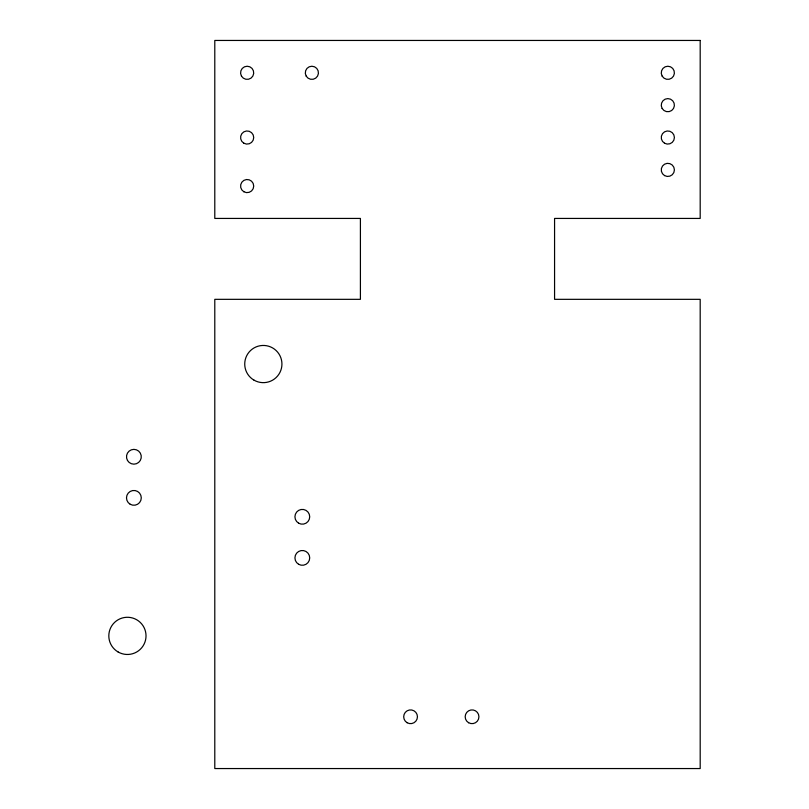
<?xml version="1.0" encoding="UTF-8"?>
<svg xmlns="http://www.w3.org/2000/svg" width="809" height="809" viewBox="0 0 809 809"><rect width="100%" height="100%" fill="white"/><g stroke="black" fill="none" stroke-linecap="round" stroke-linejoin="round"><path stroke-width="1.21" d="M700.189 40.45L214.79 40.45L214.79 218.43L360.409 218.43L360.409 299.33L214.79 299.33L214.79 768.55L700.189 768.55L700.189 299.33L554.569 299.33L554.569 218.43L700.189 218.43L700.189 40.45M241.456 76.097A6.573 6.573 0 0 0 252.843 76.097A6.573 6.573 0 0 0 247.149 66.237A6.573 6.573 0 0 0 241.456 76.097M254.026 380.159A18.607 18.607 0 0 0 281.937 364.05A18.607 18.607 0 0 0 254.026 347.941A18.607 18.607 0 0 0 254.026 380.159M407.129 722.73A6.877 6.877 0 0 0 417.444 716.774A6.877 6.877 0 0 0 407.129 710.818A6.877 6.877 0 0 0 407.129 722.73M118.114 651.983A18.607 18.607 0 0 0 146.024 635.874A18.607 18.607 0 0 0 118.114 619.765A18.607 18.607 0 0 0 118.114 651.983M468.613 722.73A6.877 6.877 0 0 0 478.928 716.774A6.877 6.877 0 0 0 468.613 710.818A6.877 6.877 0 0 0 468.613 722.73M298.622 564.288A7.392 7.392 0 0 0 309.716 557.886A7.392 7.392 0 0 0 298.622 551.485A7.392 7.392 0 0 0 298.622 564.288M298.622 523.19A7.392 7.392 0 0 0 309.716 516.789A7.392 7.392 0 0 0 298.622 510.388A7.392 7.392 0 0 0 298.622 523.19M130.188 504.26A7.392 7.392 0 0 0 141.282 497.859A7.392 7.392 0 0 0 130.188 491.457A7.392 7.392 0 0 0 130.188 504.26M127.488 460.463A7.392 7.392 0 0 0 140.291 460.463A7.392 7.392 0 0 0 133.889 449.369A7.392 7.392 0 0 0 127.488 460.463M662.136 108.457A6.573 6.573 0 0 0 673.523 108.457A6.573 6.573 0 0 0 667.829 98.597A6.573 6.573 0 0 0 662.136 108.457M662.136 76.097A6.573 6.573 0 0 0 673.523 76.097A6.573 6.573 0 0 0 667.829 66.237A6.573 6.573 0 0 0 662.136 76.097M306.176 76.097A6.573 6.573 0 0 0 317.563 76.097A6.573 6.573 0 0 0 311.869 66.237A6.573 6.573 0 0 0 306.176 76.097M664.543 175.583A6.573 6.573 0 0 0 674.403 169.89A6.573 6.573 0 0 0 664.543 164.197A6.573 6.573 0 0 0 664.543 175.583M664.543 143.223A6.573 6.573 0 0 0 674.403 137.53A6.573 6.573 0 0 0 664.543 131.837A6.573 6.573 0 0 0 664.543 143.223M243.863 191.763A6.573 6.573 0 0 0 253.723 186.07A6.573 6.573 0 0 0 243.863 180.377A6.573 6.573 0 0 0 243.863 191.763M243.863 143.223A6.573 6.573 0 0 0 253.723 137.53A6.573 6.573 0 0 0 243.863 131.837A6.573 6.573 0 0 0 243.863 143.223"/></g></svg>
